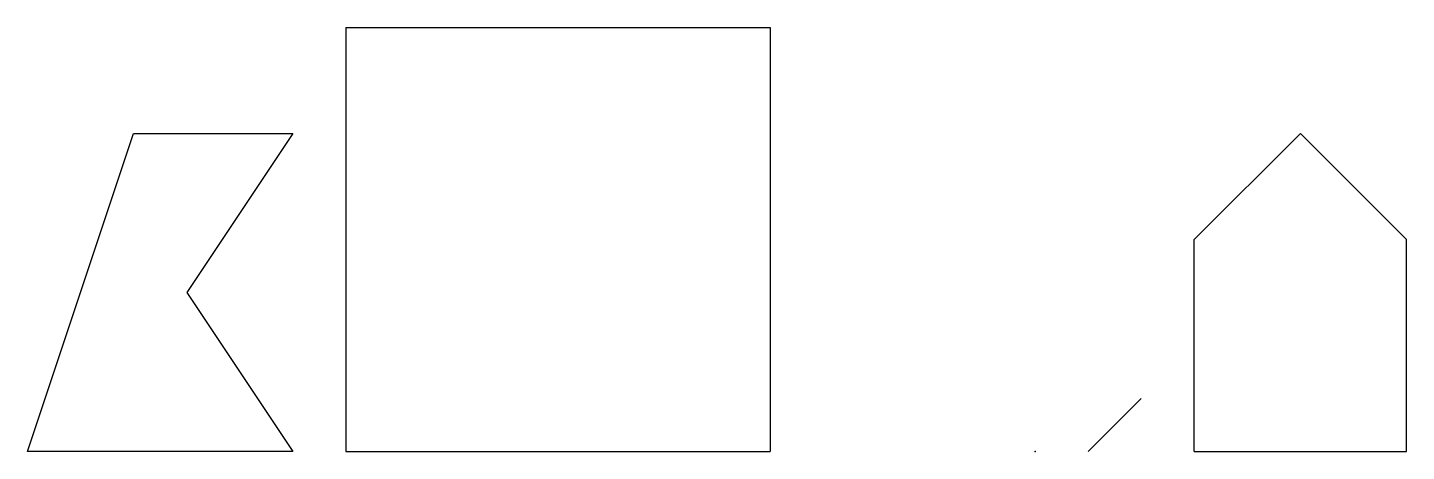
# Model space of a CAD drawing. Header units: inches. Extents: x -12 to -5.5, y 1.25 to 3.25.
import ezdxf

# ---------------------------------------------------------------- set-up
doc = ezdxf.new("R2010")
doc.units = ezdxf.units.IN
doc.header["$MEASUREMENT"] = 0
doc.layers.add('default', color=7, linetype='CONTINUOUS')

msp = doc.modelspace()

# ---------------------------------------------------------------- linework, layer by layer
at = {"layer": 'default'}
for p, q in [((-10.5, 3.25), (-10.5, 1.25)), ((-10.5, 3.25), (-8.5, 3.25)), ((-8.5, 3.25), (-8.5, 1.25)), ((-12, 1.25), (-11.5, 2.75)), ((-11.5, 2.75), (-10.75, 2.75)), ((-10.75, 2.75), (-11.25, 2)), ((-6.5, 2.25), (-6, 2.75)), ((-6, 2.75), (-5.5, 2.25)), ((-6.5, 1.25), (-6.5, 2.25)), ((-5.5, 1.25), (-5.5, 2.25)), ((-11.25, 2), (-10.75, 1.25)), ((-7, 1.25), (-6.75, 1.5)), ((-10.75, 1.25), (-12, 1.25)), ((-10.5, 1.25), (-8.5, 1.25)), ((-6.5, 1.25), (-5.5, 1.25))]:
    msp.add_line(p, q, dxfattribs=at)
msp.add_point((-7.25, 1.25), dxfattribs=at)

doc.saveas('drawing.dxf')
